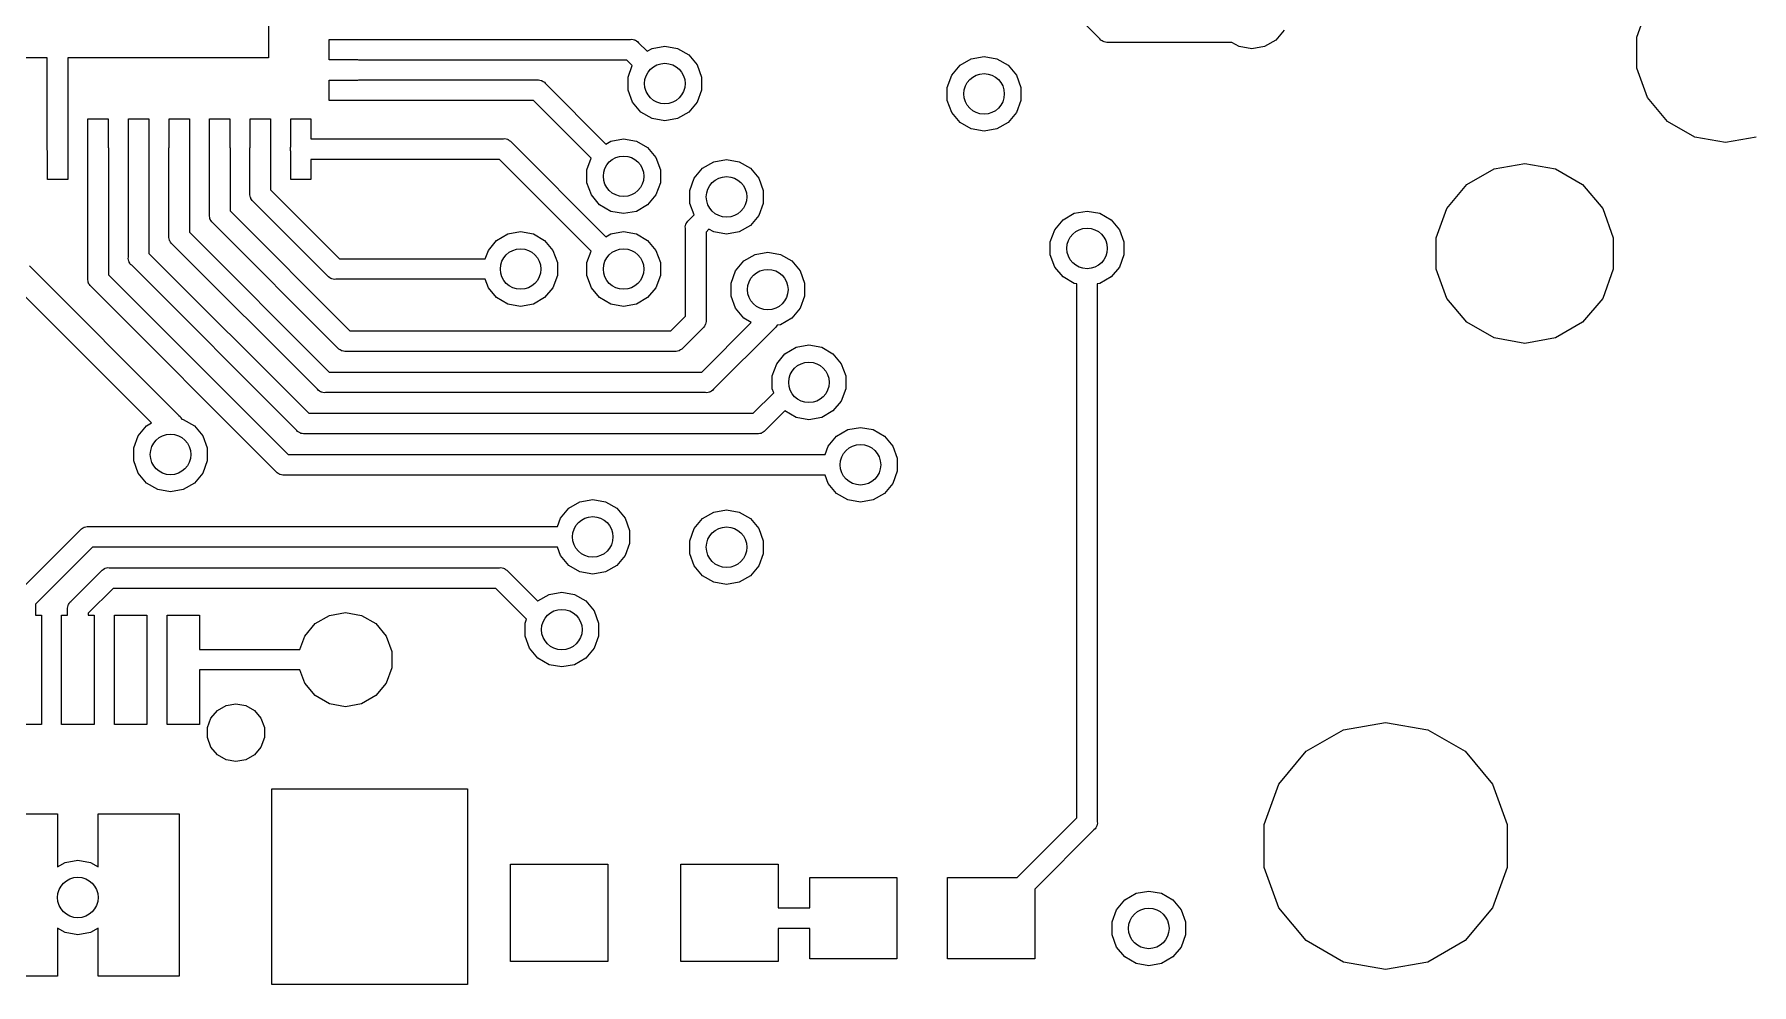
# Model space of a CAD drawing. Extents: x 109.3 to 187.7, y -145.2 to -64.7.
# Drawn here: x 147.96 to 169.14, y -144.43 to -132.72 of the extents above; entities that cross this region are included whole.
import ezdxf

# ---------------------------------------------------------------- set-up
doc = ezdxf.new("R2010")
doc.units = 0
doc.header["$MEASUREMENT"] = 0
doc.layers.add('BLACK', color=7, linetype='CONTINUOUS')

msp = doc.modelspace()

# ---------------------------------------------------------------- linework, layer by layer
at = {"layer": 'BLACK', "linetype": 'CONTINUOUS'}
for p, q in [((150.851, -128.535), (150.851, -133.008)), ((161.107, -132.775), (160.866, -132.535)), ((167.729, -132.751), (167.861, -132.389)), ((151.601, -133.033), (151.601, -132.783)), ((151.601, -132.783), (151.954, -132.783)), ((151.954, -132.783), (151.965, -132.781)), ((151.965, -132.781), (155.318, -132.781)), ((155.318, -132.781), (155.334, -132.779)), ((155.334, -132.779), (155.351, -132.783)), ((155.351, -132.783), (155.367, -132.786)), ((155.367, -132.786), (155.372, -132.789)), ((155.372, -132.789), (155.378, -132.791)), ((155.378, -132.791), (155.391, -132.8)), ((161.118, -132.788), (161.107, -132.775)), ((161.133, -132.797), (161.118, -132.788)), ((163.275, -132.788), (163.136, -132.868)), ((163.378, -132.666), (163.275, -132.788)), ((167.729, -133.136), (167.729, -132.751)), ((155.391, -132.8), (155.406, -132.809)), ((155.406, -132.809), (155.417, -132.822)), ((155.417, -132.822), (155.522, -132.927)), ((155.522, -132.927), (155.583, -132.892)), ((155.583, -132.892), (155.74, -132.864)), ((155.74, -132.864), (155.897, -132.892)), ((155.897, -132.892), (156.036, -132.972)), ((156.036, -132.972), (156.139, -133.095)), ((159.52, -133.019), (159.677, -132.991)), ((159.677, -132.991), (159.834, -133.019)), ((161.147, -132.806), (161.133, -132.797)), ((161.152, -132.808), (161.147, -132.806)), ((161.157, -132.811), (161.152, -132.808)), ((161.174, -132.814), (161.157, -132.811)), ((161.19, -132.818), (161.174, -132.814)), ((161.207, -132.817), (161.19, -132.818)), ((162.72, -132.817), (161.207, -132.817)), ((162.735, -132.818), (162.72, -132.817)), ((162.822, -132.868), (162.735, -132.818)), ((162.979, -132.896), (162.822, -132.868)), ((163.136, -132.868), (162.979, -132.896)), ((148.124, -133.008), (146.151, -133.008)), ((148.124, -134.144), (148.124, -133.008)), ((150.851, -133.008), (148.378, -133.008)), ((148.378, -133.008), (148.378, -134.144)), ((151.954, -133.033), (151.601, -133.033)), ((151.965, -133.035), (151.954, -133.033)), ((155.27, -133.035), (151.965, -133.035)), ((155.339, -133.103), (155.27, -133.035)), ((155.287, -133.245), (155.339, -133.103)), ((156.139, -133.095), (156.193, -133.245)), ((159.279, -133.222), (159.381, -133.099)), ((159.381, -133.099), (159.52, -133.019)), ((159.834, -133.019), (159.973, -133.099)), ((159.973, -133.099), (160.076, -133.222)), ((167.861, -133.498), (167.729, -133.136)), ((151.601, -133.533), (151.601, -133.283)), ((151.601, -133.283), (151.954, -133.283)), ((151.954, -133.283), (151.965, -133.281)), ((151.965, -133.281), (154.167, -133.281)), ((154.167, -133.281), (154.183, -133.279)), ((154.183, -133.279), (154.2, -133.283)), ((154.2, -133.283), (154.216, -133.286)), ((154.216, -133.286), (154.221, -133.289)), ((154.221, -133.289), (154.227, -133.291)), ((154.227, -133.291), (154.24, -133.3)), ((154.24, -133.3), (154.255, -133.309)), ((154.255, -133.309), (154.266, -133.322)), ((154.266, -133.322), (155.014, -134.07)), ((155.287, -133.405), (155.287, -133.245)), ((155.342, -133.555), (155.287, -133.405)), ((156.193, -133.405), (156.139, -133.555)), ((156.193, -133.245), (156.193, -133.405)), ((159.224, -133.372), (159.279, -133.222)), ((159.224, -133.532), (159.224, -133.372)), ((160.076, -133.222), (160.13, -133.372)), ((160.13, -133.372), (160.13, -133.532)), ((151.954, -133.533), (151.601, -133.533)), ((151.965, -133.535), (151.954, -133.533)), ((154.119, -133.535), (151.965, -133.535)), ((154.831, -134.246), (154.119, -133.535)), ((155.444, -133.677), (155.342, -133.555)), ((156.139, -133.555), (156.036, -133.677)), ((159.279, -133.682), (159.224, -133.532)), ((160.13, -133.532), (160.076, -133.682)), ((168.108, -133.793), (167.861, -133.498)), ((148.626, -134.11), (148.626, -133.758)), ((148.626, -133.758), (148.876, -133.758)), ((148.876, -133.758), (148.876, -134.11)), ((149.126, -134.11), (149.126, -133.758)), ((149.126, -133.758), (149.376, -133.758)), ((149.376, -133.758), (149.376, -134.11)), ((149.626, -134.11), (149.626, -133.758)), ((149.626, -133.758), (149.876, -133.758)), ((149.876, -133.758), (149.876, -134.11)), ((150.126, -134.11), (150.126, -133.758)), ((150.126, -133.758), (150.376, -133.758)), ((150.376, -133.758), (150.376, -134.11)), ((150.626, -134.11), (150.626, -133.758)), ((150.626, -133.758), (150.876, -133.758)), ((150.876, -133.758), (150.876, -134.11)), ((151.126, -134.105), (151.126, -133.758)), ((151.126, -133.758), (151.376, -133.758)), ((151.376, -133.758), (151.376, -134.006)), ((155.583, -133.757), (155.444, -133.677)), ((155.74, -133.785), (155.583, -133.757)), ((155.897, -133.757), (155.74, -133.785)), ((156.036, -133.677), (155.897, -133.757)), ((159.381, -133.804), (159.279, -133.682)), ((159.52, -133.884), (159.381, -133.804)), ((159.973, -133.804), (159.834, -133.884)), ((160.076, -133.682), (159.973, -133.804)), ((168.442, -133.986), (168.108, -133.793)), ((151.376, -134.006), (153.749, -134.006)), ((153.749, -134.006), (153.765, -134.004)), ((153.765, -134.004), (153.782, -134.008)), ((153.782, -134.008), (153.798, -134.011)), ((153.798, -134.011), (153.803, -134.014)), ((153.803, -134.014), (153.809, -134.016)), ((153.809, -134.016), (153.822, -134.025)), ((153.822, -134.025), (153.837, -134.034)), ((153.837, -134.034), (153.848, -134.047)), ((153.848, -134.047), (155.014, -135.213)), ((155.014, -134.07), (155.075, -134.035)), ((155.075, -134.035), (155.232, -134.007)), ((155.232, -134.007), (155.389, -134.035)), ((155.389, -134.035), (155.528, -134.115)), ((159.677, -133.912), (159.52, -133.884)), ((159.834, -133.884), (159.677, -133.912)), ((168.821, -134.053), (168.442, -133.986)), ((169.2, -133.986), (168.821, -134.053)), ((148.126, -134.155), (148.124, -134.144)), ((148.126, -134.508), (148.126, -134.155)), ((148.378, -134.144), (148.376, -134.155)), ((148.376, -134.155), (148.376, -134.508)), ((148.624, -134.121), (148.626, -134.11)), ((148.624, -135.728), (148.624, -134.121)), ((148.876, -134.11), (148.878, -134.121)), ((148.878, -134.121), (148.878, -135.681)), ((149.124, -134.121), (149.126, -134.11)), ((149.124, -135.466), (149.124, -134.121)), ((149.376, -134.11), (149.378, -134.121)), ((149.378, -134.121), (149.378, -135.419)), ((149.624, -134.121), (149.626, -134.11)), ((149.624, -135.204), (149.624, -134.121)), ((149.876, -134.11), (149.878, -134.121)), ((149.878, -134.121), (149.878, -135.157)), ((150.124, -134.121), (150.126, -134.11)), ((150.124, -134.942), (150.124, -134.121)), ((150.376, -134.11), (150.378, -134.121)), ((150.378, -134.121), (150.378, -134.895)), ((150.624, -134.121), (150.626, -134.11)), ((150.624, -134.68), (150.624, -134.121)), ((150.876, -134.11), (150.878, -134.121)), ((150.878, -134.121), (150.878, -134.633)), ((151.124, -134.11), (151.126, -134.105)), ((151.124, -134.155), (151.124, -134.11)), ((151.126, -134.16), (151.124, -134.155)), ((151.126, -134.508), (151.126, -134.16)), ((153.701, -134.26), (151.376, -134.26)), ((151.376, -134.26), (151.376, -134.508)), ((154.831, -135.389), (153.701, -134.26)), ((154.779, -134.388), (154.831, -134.246)), ((155.528, -134.115), (155.631, -134.238)), ((155.631, -134.238), (155.685, -134.388)), ((156.345, -134.289), (156.502, -134.261)), ((156.502, -134.261), (156.659, -134.289)), ((154.779, -134.548), (154.779, -134.388)), ((155.685, -134.388), (155.685, -134.548)), ((156.104, -134.492), (156.206, -134.369)), ((156.206, -134.369), (156.345, -134.289)), ((156.659, -134.289), (156.798, -134.369)), ((156.798, -134.369), (156.901, -134.492)), ((165.633, -134.569), (165.967, -134.376)), ((165.967, -134.376), (166.346, -134.309)), ((166.346, -134.309), (166.726, -134.376)), ((166.726, -134.376), (167.059, -134.569)), ((148.376, -134.508), (148.126, -134.508)), ((150.623, -134.697), (150.624, -134.68)), ((150.627, -134.713), (150.623, -134.697)), ((150.878, -134.633), (151.729, -135.484)), ((151.376, -134.508), (151.126, -134.508)), ((154.834, -134.698), (154.779, -134.548)), ((154.936, -134.82), (154.834, -134.698)), ((155.631, -134.698), (155.528, -134.82)), ((155.685, -134.548), (155.631, -134.698)), ((156.049, -134.642), (156.104, -134.492)), ((156.049, -134.802), (156.049, -134.642)), ((156.901, -134.492), (156.955, -134.642)), ((156.955, -134.642), (156.955, -134.802)), ((165.386, -134.864), (165.633, -134.569)), ((167.059, -134.569), (167.307, -134.864)), ((150.378, -134.895), (151.856, -136.373)), ((150.63, -134.73), (150.627, -134.713)), ((150.633, -134.735), (150.63, -134.73)), ((150.634, -134.74), (150.633, -134.735)), ((150.644, -134.754), (150.634, -134.74)), ((150.652, -134.768), (150.644, -134.754)), ((150.665, -134.779), (150.652, -134.768)), ((151.582, -135.696), (150.665, -134.779)), ((155.075, -134.9), (154.936, -134.82)), ((155.232, -134.928), (155.075, -134.9)), ((155.389, -134.9), (155.232, -134.928)), ((155.528, -134.82), (155.389, -134.9)), ((156.101, -134.944), (156.049, -134.802)), ((156.955, -134.802), (156.901, -134.952)), ((160.79, -134.924), (160.947, -134.896)), ((160.947, -134.896), (161.104, -134.924)), ((165.254, -135.226), (165.386, -134.864)), ((167.307, -134.864), (167.438, -135.226)), ((150.123, -134.959), (150.124, -134.942)), ((150.127, -134.975), (150.123, -134.959)), ((150.13, -134.992), (150.127, -134.975)), ((150.133, -134.997), (150.13, -134.992)), ((150.134, -135.002), (150.133, -134.997)), ((150.144, -135.016), (150.134, -135.002)), ((150.152, -135.03), (150.144, -135.016)), ((150.165, -135.041), (150.152, -135.03)), ((151.709, -136.585), (150.165, -135.041)), ((155.993, -135.091), (155.997, -135.075)), ((155.994, -135.108), (155.993, -135.091)), ((155.994, -136.193), (155.994, -135.108)), ((155.997, -135.075), (156, -135.058)), ((156, -135.058), (156.003, -135.054)), ((156.003, -135.054), (156.004, -135.048)), ((156.004, -135.048), (156.014, -135.034)), ((156.014, -135.034), (156.022, -135.02)), ((156.022, -135.02), (156.035, -135.009)), ((156.035, -135.009), (156.101, -134.944)), ((156.284, -135.119), (156.248, -135.155)), ((156.345, -135.154), (156.284, -135.119)), ((156.798, -135.074), (156.659, -135.154)), ((156.901, -134.952), (156.798, -135.074)), ((160.549, -135.127), (160.651, -135.004)), ((160.651, -135.004), (160.79, -134.924)), ((161.104, -134.924), (161.243, -135.004)), ((161.243, -135.004), (161.346, -135.127)), ((149.623, -135.221), (149.624, -135.204)), ((149.627, -135.237), (149.623, -135.221)), ((149.63, -135.254), (149.627, -135.237)), ((149.633, -135.259), (149.63, -135.254)), ((149.634, -135.264), (149.633, -135.259)), ((149.644, -135.278), (149.634, -135.264)), ((149.652, -135.292), (149.644, -135.278)), ((149.665, -135.303), (149.652, -135.292)), ((151.455, -137.093), (149.665, -135.303)), ((149.878, -135.157), (151.602, -136.881)), ((153.564, -135.381), (153.666, -135.258)), ((153.666, -135.258), (153.805, -135.178)), ((153.805, -135.178), (153.962, -135.15)), ((153.962, -135.15), (154.119, -135.178)), ((154.119, -135.178), (154.258, -135.258)), ((154.258, -135.258), (154.361, -135.381)), ((155.014, -135.213), (155.075, -135.178)), ((155.075, -135.178), (155.232, -135.15)), ((155.232, -135.15), (155.389, -135.178)), ((155.389, -135.178), (155.528, -135.258)), ((155.528, -135.258), (155.631, -135.381)), ((156.248, -135.155), (156.248, -136.24)), ((156.502, -135.182), (156.345, -135.154)), ((156.659, -135.154), (156.502, -135.182)), ((160.494, -135.277), (160.549, -135.127)), ((160.494, -135.437), (160.494, -135.277)), ((161.346, -135.127), (161.4, -135.277)), ((161.4, -135.277), (161.4, -135.437)), ((165.254, -135.611), (165.254, -135.226)), ((167.438, -135.226), (167.438, -135.611)), ((149.123, -135.483), (149.124, -135.466)), ((149.127, -135.499), (149.123, -135.483)), ((149.13, -135.516), (149.127, -135.499)), ((149.133, -135.521), (149.13, -135.516)), ((149.134, -135.526), (149.133, -135.521)), ((149.144, -135.54), (149.134, -135.526)), ((149.152, -135.554), (149.144, -135.54)), ((149.378, -135.419), (151.348, -137.389)), ((151.729, -135.484), (153.526, -135.484)), ((153.526, -135.484), (153.564, -135.381)), ((154.361, -135.381), (154.415, -135.531)), ((154.415, -135.531), (154.415, -135.691)), ((154.779, -135.531), (154.831, -135.389)), ((154.779, -135.691), (154.779, -135.531)), ((155.631, -135.381), (155.685, -135.531)), ((155.685, -135.531), (155.685, -135.691)), ((156.612, -135.635), (156.714, -135.512)), ((156.714, -135.512), (156.853, -135.432)), ((156.853, -135.432), (157.01, -135.404)), ((157.01, -135.404), (157.167, -135.432)), ((157.167, -135.432), (157.306, -135.512)), ((157.306, -135.512), (157.409, -135.635)), ((160.549, -135.587), (160.494, -135.437)), ((161.4, -135.437), (161.346, -135.587)), ((149.41, -137.509), (147.648, -135.747)), ((147.903, -135.571), (149.747, -137.415)), ((148.623, -135.745), (148.624, -135.728)), ((148.627, -135.761), (148.623, -135.745)), ((148.878, -135.681), (151.094, -137.897)), ((149.165, -135.565), (149.152, -135.554)), ((151.201, -137.601), (149.165, -135.565)), ((151.593, -135.709), (151.582, -135.696)), ((151.608, -135.718), (151.593, -135.709)), ((151.622, -135.727), (151.608, -135.718)), ((151.627, -135.729), (151.622, -135.727)), ((151.632, -135.732), (151.627, -135.729)), ((151.649, -135.735), (151.632, -135.732)), ((151.665, -135.739), (151.649, -135.735)), ((151.682, -135.738), (151.665, -135.739)), ((153.526, -135.738), (151.682, -135.738)), ((153.564, -135.841), (153.526, -135.738)), ((154.415, -135.691), (154.361, -135.841)), ((154.834, -135.841), (154.779, -135.691)), ((155.685, -135.691), (155.631, -135.841)), ((156.557, -135.785), (156.612, -135.635)), ((157.409, -135.635), (157.463, -135.785)), ((160.651, -135.709), (160.549, -135.587)), ((160.79, -135.789), (160.651, -135.709)), ((161.243, -135.709), (161.104, -135.789)), ((161.346, -135.587), (161.243, -135.709)), ((165.386, -135.973), (165.254, -135.611)), ((167.438, -135.611), (167.307, -135.973)), ((148.63, -135.778), (148.627, -135.761)), ((148.633, -135.783), (148.63, -135.778)), ((148.634, -135.788), (148.633, -135.783)), ((148.644, -135.802), (148.634, -135.788)), ((148.652, -135.816), (148.644, -135.802)), ((148.665, -135.827), (148.652, -135.816)), ((150.947, -138.109), (148.665, -135.827)), ((153.666, -135.963), (153.564, -135.841)), ((153.805, -136.043), (153.666, -135.963)), ((154.258, -135.963), (154.119, -136.043)), ((154.361, -135.841), (154.258, -135.963)), ((154.936, -135.963), (154.834, -135.841)), ((155.075, -136.043), (154.936, -135.963)), ((155.528, -135.963), (155.389, -136.043)), ((155.631, -135.841), (155.528, -135.963)), ((156.557, -135.945), (156.557, -135.785)), ((156.612, -136.095), (156.557, -135.945)), ((157.463, -135.945), (157.409, -136.095)), ((157.463, -135.785), (157.463, -135.945)), ((160.82, -135.794), (160.79, -135.789)), ((160.82, -142.377), (160.82, -135.794)), ((161.104, -135.789), (161.074, -135.794)), ((161.074, -135.794), (161.074, -142.424)), ((153.962, -136.071), (153.805, -136.043)), ((154.119, -136.043), (153.962, -136.071)), ((155.232, -136.071), (155.075, -136.043)), ((155.389, -136.043), (155.232, -136.071)), ((156.714, -136.217), (156.612, -136.095)), ((157.409, -136.095), (157.306, -136.217)), ((165.633, -136.268), (165.386, -135.973)), ((167.307, -135.973), (167.059, -136.268)), ((151.856, -136.373), (155.814, -136.373)), ((155.814, -136.373), (155.994, -136.193)), ((156.207, -136.339), (155.961, -136.585)), ((156.195, -136.881), (156.806, -136.27)), ((156.22, -136.328), (156.207, -136.339)), ((156.228, -136.314), (156.22, -136.328)), ((156.238, -136.3), (156.228, -136.314)), ((156.239, -136.295), (156.238, -136.3)), ((156.242, -136.29), (156.239, -136.295)), ((156.245, -136.273), (156.242, -136.29)), ((156.25, -136.257), (156.245, -136.273)), ((156.248, -136.24), (156.25, -136.257)), ((157.096, -136.339), (156.342, -137.093)), ((156.806, -136.27), (156.714, -136.217)), ((157.109, -136.328), (157.096, -136.339)), ((157.117, -136.314), (157.109, -136.328)), ((157.124, -136.305), (157.117, -136.314)), ((157.167, -136.297), (157.124, -136.305)), ((157.306, -136.217), (157.167, -136.297)), ((165.967, -136.461), (165.633, -136.268)), ((167.059, -136.268), (166.726, -136.461)), ((151.72, -136.598), (151.709, -136.585)), ((151.735, -136.607), (151.72, -136.598)), ((151.749, -136.616), (151.735, -136.607)), ((155.935, -136.607), (155.922, -136.616)), ((155.95, -136.598), (155.935, -136.607)), ((155.961, -136.585), (155.95, -136.598)), ((157.222, -136.655), (157.361, -136.575)), ((157.361, -136.575), (157.518, -136.547)), ((157.518, -136.547), (157.675, -136.575)), ((157.675, -136.575), (157.814, -136.655)), ((166.346, -136.528), (165.967, -136.461)), ((166.726, -136.461), (166.346, -136.528)), ((151.754, -136.618), (151.749, -136.616)), ((151.759, -136.621), (151.754, -136.618)), ((151.776, -136.624), (151.759, -136.621)), ((151.792, -136.628), (151.776, -136.624)), ((151.809, -136.627), (151.792, -136.628)), ((155.862, -136.627), (151.809, -136.627)), ((155.878, -136.628), (155.862, -136.627)), ((155.895, -136.624), (155.878, -136.628)), ((155.911, -136.621), (155.895, -136.624)), ((155.916, -136.618), (155.911, -136.621)), ((155.922, -136.616), (155.916, -136.618)), ((157.065, -136.928), (157.12, -136.778)), ((157.12, -136.778), (157.222, -136.655)), ((157.814, -136.655), (157.917, -136.778)), ((157.917, -136.778), (157.971, -136.928)), ((151.602, -136.881), (156.195, -136.881)), ((157.065, -137.088), (157.065, -136.928)), ((157.971, -136.928), (157.971, -137.088)), ((151.466, -137.106), (151.455, -137.093)), ((151.481, -137.115), (151.466, -137.106)), ((151.495, -137.124), (151.481, -137.115)), ((151.5, -137.126), (151.495, -137.124)), ((151.505, -137.129), (151.5, -137.126)), ((151.522, -137.132), (151.505, -137.129)), ((151.538, -137.136), (151.522, -137.132)), ((151.555, -137.135), (151.538, -137.136)), ((156.243, -137.135), (151.555, -137.135)), ((156.259, -137.136), (156.243, -137.135)), ((156.276, -137.132), (156.259, -137.136)), ((156.292, -137.129), (156.276, -137.132)), ((156.297, -137.126), (156.292, -137.129)), ((156.303, -137.124), (156.297, -137.126)), ((156.316, -137.115), (156.303, -137.124)), ((156.331, -137.106), (156.316, -137.115)), ((156.342, -137.093), (156.331, -137.106)), ((156.83, -137.389), (157.083, -137.136)), ((157.083, -137.136), (157.065, -137.088)), ((157.917, -137.238), (157.814, -137.36)), ((157.971, -137.088), (157.917, -137.238)), ((149.747, -137.415), (149.763, -137.428)), ((149.763, -137.428), (149.773, -137.445)), ((149.773, -137.445), (149.784, -137.461)), ((151.348, -137.389), (156.83, -137.389)), ((157.22, -137.358), (156.977, -137.601)), ((157.222, -137.36), (157.22, -137.358)), ((157.361, -137.44), (157.222, -137.36)), ((157.518, -137.468), (157.361, -137.44)), ((157.675, -137.44), (157.518, -137.468)), ((157.814, -137.36), (157.675, -137.44)), ((149.246, -137.667), (149.348, -137.544)), ((149.348, -137.544), (149.41, -137.509)), ((149.784, -137.461), (149.801, -137.464)), ((149.801, -137.464), (149.94, -137.544)), ((149.94, -137.544), (150.043, -137.667)), ((151.212, -137.614), (151.201, -137.601)), ((151.227, -137.623), (151.212, -137.614)), ((151.241, -137.632), (151.227, -137.623)), ((151.246, -137.634), (151.241, -137.632)), ((151.251, -137.637), (151.246, -137.634)), ((151.268, -137.64), (151.251, -137.637)), ((151.284, -137.644), (151.268, -137.64)), ((151.301, -137.643), (151.284, -137.644)), ((156.878, -137.643), (151.301, -137.643)), ((156.894, -137.644), (156.878, -137.643)), ((156.911, -137.64), (156.894, -137.644)), ((156.927, -137.637), (156.911, -137.64)), ((156.932, -137.634), (156.927, -137.637)), ((156.938, -137.632), (156.932, -137.634)), ((156.951, -137.623), (156.938, -137.632)), ((156.966, -137.614), (156.951, -137.623)), ((156.977, -137.601), (156.966, -137.614)), ((157.857, -137.671), (157.996, -137.591)), ((157.996, -137.591), (158.153, -137.563)), ((158.153, -137.563), (158.31, -137.591)), ((158.31, -137.591), (158.449, -137.671)), ((149.191, -137.817), (149.246, -137.667)), ((149.191, -137.977), (149.191, -137.817)), ((150.043, -137.667), (150.097, -137.817)), ((150.097, -137.817), (150.097, -137.977)), ((157.717, -137.897), (157.755, -137.794)), ((157.755, -137.794), (157.857, -137.671)), ((158.449, -137.671), (158.552, -137.794)), ((158.552, -137.794), (158.606, -137.944)), ((149.246, -138.127), (149.191, -137.977)), ((150.097, -137.977), (150.043, -138.127)), ((151.094, -137.897), (157.717, -137.897)), ((158.606, -137.944), (158.606, -138.104)), ((149.348, -138.249), (149.246, -138.127)), ((149.487, -138.329), (149.348, -138.249)), ((149.94, -138.249), (149.801, -138.329)), ((150.043, -138.127), (149.94, -138.249)), ((150.958, -138.122), (150.947, -138.109)), ((150.973, -138.131), (150.958, -138.122)), ((150.987, -138.14), (150.973, -138.131)), ((150.992, -138.142), (150.987, -138.14)), ((150.997, -138.145), (150.992, -138.142)), ((151.014, -138.148), (150.997, -138.145)), ((151.03, -138.152), (151.014, -138.148)), ((151.047, -138.151), (151.03, -138.152)), ((157.717, -138.151), (151.047, -138.151)), ((157.755, -138.254), (157.717, -138.151)), ((157.857, -138.376), (157.755, -138.254)), ((158.552, -138.254), (158.449, -138.376)), ((158.606, -138.104), (158.552, -138.254)), ((149.644, -138.357), (149.487, -138.329)), ((149.801, -138.329), (149.644, -138.357)), ((154.555, -138.56), (154.694, -138.48)), ((154.694, -138.48), (154.851, -138.452)), ((154.851, -138.452), (155.008, -138.48)), ((155.008, -138.48), (155.147, -138.56)), ((157.996, -138.456), (157.857, -138.376)), ((158.153, -138.484), (157.996, -138.456)), ((158.31, -138.456), (158.153, -138.484)), ((158.449, -138.376), (158.31, -138.456)), ((154.415, -138.786), (154.453, -138.683)), ((154.453, -138.683), (154.555, -138.56)), ((155.147, -138.56), (155.25, -138.683)), ((155.25, -138.683), (155.304, -138.833)), ((156.104, -138.81), (156.206, -138.687)), ((156.206, -138.687), (156.345, -138.607)), ((156.345, -138.607), (156.502, -138.579)), ((156.502, -138.579), (156.659, -138.607)), ((156.659, -138.607), (156.798, -138.687)), ((156.798, -138.687), (156.901, -138.81)), ((147.765, -139.596), (148.534, -138.827)), ((148.534, -138.827), (148.545, -138.814)), ((148.545, -138.814), (148.56, -138.805)), ((148.56, -138.805), (148.574, -138.796)), ((148.574, -138.796), (148.579, -138.794)), ((148.579, -138.794), (148.584, -138.791)), ((148.584, -138.791), (148.601, -138.788)), ((148.601, -138.788), (148.617, -138.784)), ((148.617, -138.784), (148.634, -138.786)), ((148.634, -138.786), (154.415, -138.786)), ((155.304, -138.833), (155.304, -138.993)), ((156.049, -138.96), (156.104, -138.81)), ((156.901, -138.81), (156.955, -138.96)), ((148.681, -139.04), (147.978, -139.742)), ((154.415, -139.04), (148.681, -139.04)), ((154.453, -139.143), (154.415, -139.04)), ((154.555, -139.265), (154.453, -139.143)), ((155.25, -139.143), (155.147, -139.265)), ((155.304, -138.993), (155.25, -139.143)), ((156.049, -139.12), (156.049, -138.96)), ((156.104, -139.27), (156.049, -139.12)), ((156.955, -139.12), (156.901, -139.27)), ((156.955, -138.96), (156.955, -139.12)), ((148.415, -139.708), (148.788, -139.335)), ((148.788, -139.335), (148.799, -139.322)), ((148.799, -139.322), (148.814, -139.313)), ((148.814, -139.313), (148.828, -139.304)), ((148.828, -139.304), (148.833, -139.302)), ((148.833, -139.302), (148.838, -139.299)), ((148.838, -139.299), (148.855, -139.296)), ((148.855, -139.296), (148.871, -139.292)), ((148.871, -139.292), (148.888, -139.294)), ((148.888, -139.294), (153.703, -139.294)), ((153.703, -139.294), (153.719, -139.292)), ((153.719, -139.292), (153.736, -139.296)), ((153.736, -139.296), (153.752, -139.299)), ((153.752, -139.299), (153.757, -139.302)), ((153.757, -139.302), (153.763, -139.304)), ((153.763, -139.304), (153.776, -139.313)), ((153.776, -139.313), (153.791, -139.322)), ((153.791, -139.322), (153.802, -139.335)), ((153.802, -139.335), (154.172, -139.705)), ((154.694, -139.345), (154.555, -139.265)), ((154.851, -139.373), (154.694, -139.345)), ((155.008, -139.345), (154.851, -139.373)), ((155.147, -139.265), (155.008, -139.345)), ((156.206, -139.392), (156.104, -139.27)), ((156.901, -139.27), (156.798, -139.392)), ((148.935, -139.548), (148.628, -139.854)), ((153.655, -139.548), (148.935, -139.548)), ((154.035, -139.927), (153.655, -139.548)), ((156.345, -139.472), (156.206, -139.392)), ((156.502, -139.5), (156.345, -139.472)), ((156.659, -139.472), (156.502, -139.5)), ((156.798, -139.392), (156.659, -139.472)), ((147.978, -139.742), (147.978, -139.876)), ((148.373, -139.79), (148.377, -139.774)), ((148.377, -139.774), (148.38, -139.757)), ((148.38, -139.757), (148.383, -139.753)), ((148.383, -139.753), (148.384, -139.747)), ((148.384, -139.747), (148.394, -139.733)), ((148.394, -139.733), (148.402, -139.719)), ((148.402, -139.719), (148.415, -139.708)), ((154.172, -139.705), (154.174, -139.703)), ((154.174, -139.703), (154.313, -139.623)), ((154.313, -139.623), (154.47, -139.595)), ((154.47, -139.595), (154.627, -139.623)), ((154.627, -139.623), (154.766, -139.703)), ((154.766, -139.703), (154.869, -139.826)), ((147.978, -139.876), (148.051, -139.876)), ((148.051, -139.876), (148.051, -141.226)), ((148.301, -141.226), (148.301, -139.876)), ((148.301, -139.876), (148.374, -139.876)), ((148.374, -139.807), (148.373, -139.79)), ((148.374, -139.876), (148.374, -139.807)), ((148.628, -139.854), (148.628, -139.876)), ((148.628, -139.876), (148.701, -139.876)), ((148.701, -139.876), (148.701, -141.226)), ((148.951, -141.226), (148.951, -139.876)), ((148.951, -139.876), (149.351, -139.876)), ((149.351, -139.876), (149.351, -141.226)), ((149.601, -141.226), (149.601, -139.876)), ((149.601, -139.876), (150.001, -139.876)), ((150.001, -139.876), (150.001, -140.299)), ((151.299, -140.135), (151.428, -139.981)), ((151.428, -139.981), (151.603, -139.88)), ((151.603, -139.88), (151.801, -139.845)), ((151.801, -139.845), (152, -139.88)), ((152, -139.88), (152.174, -139.981)), ((152.174, -139.981), (152.304, -140.135)), ((154.017, -139.976), (154.035, -139.927)), ((154.017, -140.136), (154.017, -139.976)), ((154.869, -139.826), (154.923, -139.976)), ((154.923, -139.976), (154.923, -140.136)), ((151.239, -140.299), (151.299, -140.135)), ((152.304, -140.135), (152.373, -140.325)), ((154.072, -140.286), (154.017, -140.136)), ((154.923, -140.136), (154.869, -140.286)), ((150.001, -140.299), (151.239, -140.299)), ((152.373, -140.325), (152.373, -140.526)), ((154.174, -140.408), (154.072, -140.286)), ((154.313, -140.488), (154.174, -140.408)), ((154.766, -140.408), (154.627, -140.488)), ((154.869, -140.286), (154.766, -140.408)), ((151.239, -140.553), (150.001, -140.553)), ((150.001, -140.553), (150.001, -141.226)), ((151.299, -140.716), (151.239, -140.553)), ((152.373, -140.526), (152.304, -140.716)), ((154.47, -140.516), (154.313, -140.488)), ((154.627, -140.488), (154.47, -140.516)), ((151.428, -140.87), (151.299, -140.716)), ((152.304, -140.716), (152.174, -140.87)), ((150.143, -141.148), (150.223, -141.053)), ((150.223, -141.053), (150.33, -140.992)), ((150.33, -140.992), (150.451, -140.97)), ((150.451, -140.97), (150.573, -140.992)), ((150.573, -140.992), (150.68, -141.053)), ((150.68, -141.053), (150.759, -141.148)), ((151.603, -140.971), (151.428, -140.87)), ((151.801, -141.006), (151.603, -140.971)), ((152, -140.971), (151.801, -141.006)), ((152.174, -140.87), (152, -140.971)), ((148.051, -141.226), (147.651, -141.226)), ((148.701, -141.226), (148.301, -141.226)), ((149.351, -141.226), (148.951, -141.226)), ((150.001, -141.226), (149.601, -141.226)), ((150.101, -141.264), (150.143, -141.148)), ((150.101, -141.387), (150.101, -141.264)), ((150.759, -141.148), (150.801, -141.264)), ((150.801, -141.264), (150.801, -141.387)), ((164.109, -141.291), (164.63, -141.199)), ((164.63, -141.199), (165.151, -141.291)), ((150.143, -141.503), (150.101, -141.387)), ((150.801, -141.387), (150.759, -141.503)), ((163.651, -141.556), (164.109, -141.291)), ((165.151, -141.291), (165.609, -141.556)), ((150.223, -141.598), (150.143, -141.503)), ((150.33, -141.66), (150.223, -141.598)), ((150.451, -141.681), (150.33, -141.66)), ((150.573, -141.66), (150.451, -141.681)), ((150.68, -141.598), (150.573, -141.66)), ((150.759, -141.503), (150.68, -141.598)), ((163.311, -141.961), (163.651, -141.556)), ((165.609, -141.556), (165.949, -141.961)), ((150.895, -144.432), (150.895, -142.019)), ((150.895, -142.019), (153.308, -142.019)), ((153.308, -142.019), (153.308, -144.432)), ((163.13, -142.458), (163.311, -141.961)), ((165.949, -141.961), (166.13, -142.458)), ((147.251, -142.326), (148.251, -142.326)), ((148.251, -142.326), (148.251, -142.979)), ((148.751, -142.979), (148.751, -142.326)), ((148.751, -142.326), (149.751, -142.326)), ((149.751, -142.326), (149.751, -144.326)), ((160.085, -143.112), (160.82, -142.377)), ((161.033, -142.523), (160.303, -143.254)), ((161.046, -142.512), (161.033, -142.523)), ((161.054, -142.498), (161.046, -142.512)), ((161.064, -142.484), (161.054, -142.498)), ((161.065, -142.479), (161.064, -142.484)), ((161.068, -142.474), (161.065, -142.479)), ((161.071, -142.457), (161.068, -142.474)), ((161.076, -142.441), (161.071, -142.457)), ((161.074, -142.424), (161.076, -142.441)), ((163.13, -142.987), (163.13, -142.458)), ((166.13, -142.458), (166.13, -142.987)), ((148.251, -142.979), (148.344, -142.925)), ((148.344, -142.925), (148.501, -142.897)), ((148.501, -142.897), (148.658, -142.925)), ((148.658, -142.925), (148.751, -142.979)), ((153.836, -144.148), (153.836, -142.948)), ((153.836, -142.948), (155.036, -142.948)), ((155.036, -142.948), (155.036, -144.148)), ((155.936, -144.148), (155.936, -142.948)), ((155.936, -142.948), (157.136, -142.948)), ((157.136, -142.948), (157.136, -143.485)), ((157.528, -143.485), (157.528, -143.112)), ((157.528, -143.112), (158.603, -143.112)), ((158.603, -143.112), (158.603, -144.112)), ((159.228, -144.112), (159.228, -143.112)), ((159.228, -143.112), (160.085, -143.112)), ((163.311, -143.484), (163.13, -142.987)), ((166.13, -142.987), (165.949, -143.484)), ((160.303, -143.254), (160.303, -144.112)), ((161.413, -143.386), (161.552, -143.306)), ((161.552, -143.306), (161.709, -143.278)), ((161.709, -143.278), (161.866, -143.306)), ((161.866, -143.306), (162.005, -143.386)), ((157.136, -143.485), (157.528, -143.485)), ((161.256, -143.659), (161.311, -143.509)), ((161.311, -143.509), (161.413, -143.386)), ((162.005, -143.386), (162.108, -143.509)), ((162.108, -143.509), (162.162, -143.659)), ((163.651, -143.889), (163.311, -143.484)), ((165.949, -143.484), (165.609, -143.889)), ((148.344, -143.79), (148.251, -143.737)), ((148.251, -143.737), (148.251, -144.326)), ((148.501, -143.818), (148.344, -143.79)), ((148.658, -143.79), (148.501, -143.818)), ((148.751, -143.737), (148.658, -143.79)), ((148.751, -144.326), (148.751, -143.737)), ((157.528, -143.739), (157.136, -143.739)), ((157.136, -143.739), (157.136, -144.148)), ((157.528, -144.112), (157.528, -143.739)), ((161.256, -143.819), (161.256, -143.659)), ((162.162, -143.659), (162.162, -143.819)), ((161.311, -143.969), (161.256, -143.819)), ((161.413, -144.091), (161.311, -143.969)), ((162.108, -143.969), (162.005, -144.091)), ((162.162, -143.819), (162.108, -143.969)), ((164.109, -144.154), (163.651, -143.889)), ((165.609, -143.889), (165.151, -144.154)), ((155.036, -144.148), (153.836, -144.148)), ((157.136, -144.148), (155.936, -144.148)), ((158.603, -144.112), (157.528, -144.112)), ((160.303, -144.112), (159.228, -144.112)), ((161.552, -144.171), (161.413, -144.091)), ((161.709, -144.199), (161.552, -144.171)), ((161.866, -144.171), (161.709, -144.199)), ((162.005, -144.091), (161.866, -144.171)), ((164.63, -144.246), (164.109, -144.154)), ((165.151, -144.154), (164.63, -144.246)), ((148.251, -144.326), (147.251, -144.326)), ((149.751, -144.326), (148.751, -144.326)), ((153.308, -144.432), (150.895, -144.432))]:
    msp.add_line(p, q, dxfattribs=at)
at = {"layer": 'BLACK'}
for centre in [(155.74, -133.325), (159.677, -133.452), (155.232, -134.468), (156.502, -134.722), (160.947, -135.357), (153.962, -135.611), (155.232, -135.611), (157.01, -135.865), (157.518, -137.008), (149.644, -137.897), (158.153, -138.024), (154.851, -138.913), (156.502, -139.04), (154.47, -140.056), (148.501, -143.358), (161.709, -143.739)]:
    msp.add_circle(centre, 0.25, dxfattribs=at)

doc.saveas('drawing.dxf')
